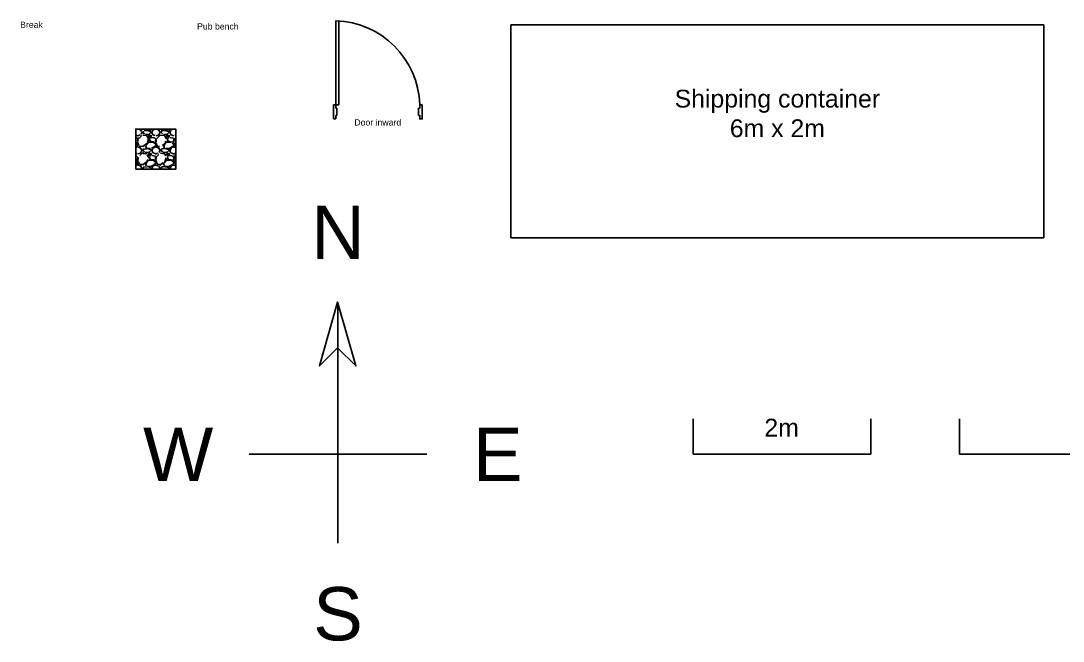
# Model space of a CAD drawing. Header units: metres. Extents: x -2.8 to 19.1, y -6.5 to 7.4.
# Drawn here: x -1.52 to 10.22, y -6.54 to 0.44 of the extents above; entities that cross this region are included whole.
import ezdxf

# ---------------------------------------------------------------- set-up
doc = ezdxf.new("R2010")
doc.units = ezdxf.units.M
for name, color, linetype, lineweight, true_color in [('Buildings', 6, 'Continuous', 25, 0xff00ff), ('Furniture', 136, 'Continuous', 25, 0x008080), ('Legend', 40, 'Continuous', 25, 0xffbb00), ('Structures', 136, 'Continuous', 25, 0x008080)]:
    doc.layers.add(name, color=color, linetype=linetype, lineweight=lineweight, true_color=true_color)
doc.styles.add('textstyle12', font='')
doc.styles.add('textstyle17', font='')
doc.styles.add('textstyle18', font='')
doc.styles.add('textstyle19', font='')
doc.styles.add('textstyle20', font='')
doc.styles.add('textstyle21', font='')
doc.styles.add('textstyle29', font='')
doc.styles.add('textstyle30', font='')
doc.styles.add('textstyle33', font='')
doc.styles.get('textstyle12').set_extended_font_data('Arial')
doc.styles.get('textstyle17').set_extended_font_data('Arial')
doc.styles.get('textstyle18').set_extended_font_data('Arial')
doc.styles.get('textstyle19').set_extended_font_data('Arial')
doc.styles.get('textstyle20').set_extended_font_data('Arial')
doc.styles.get('textstyle21').set_extended_font_data('Arial')
doc.styles.get('textstyle29').set_extended_font_data('Arial')
doc.styles.get('textstyle30').set_extended_font_data('Arial')
doc.styles.get('textstyle33').set_extended_font_data('Arial')

# ---------------------------------------------------------------- blocks, each defined once
blk = doc.blocks.new('Buildings - Door inward')
at = {"layer": 'Buildings'}
for p, q in [((0.028, 0.16), (0.028, 1.104)), ((0.06, 0.16), (0.06, 1.103)), ((0, 0.16), (0, 0)), ((0.028, 0.16), (0, 0.16)), ((0.028, 0.12), (0.028, 0.16)), ((0.04, 0.12), (0.028, 0.12)), ((0.04, 0.04), (0.04, 0.12)), ((0.028, 0), (0.028, 0.04)), ((0.028, 0.04), (0.04, 0.04)), ((0, 0), (0.028, 0))]:
    blk.add_line(p, q, dxfattribs=at)
blk.add_lwpolyline([(0.028, 0.16), (0.06, 0.16)], dxfattribs=at)
blk.add_lwpolyline([(1, 0.16), (1, 0), (0.972, 0), (0.972, 0.04), (0.96, 0.04), (0.96, 0.12), (0.972, 0.12), (0.972, 0.16)], close=True, dxfattribs=at)
blk.add_arc((-0.001, 0.131), 0.974, 1.7273, 88.2727, dxfattribs=at)
blk = doc.blocks.new('Legend')
at = {"layer": 'Legend'}
for p, q in [((4, 0.4), (4, 0)), ((6, 0.4), (6, 0)), ((7, 0.4), (7, 0)), ((-1, 0), (1, 0)), ((4, 0), (6, 0)), ((7, 0), (17, 0))]:
    blk.add_line(p, q, dxfattribs=at)
for points in [[(-0.004, 1.2), (0.202, 0.994), (0, 1.7), (-0.004, 1.713), (-0.209, 0.994), (-0.004, 1.2)], [(0, -1), (0, 1.7)]]:
    blk.add_lwpolyline(points, dxfattribs=at)
for s, insert, char_height, attachment_point, style in [('N', (0, 2.5), 0.6, 5, 'textstyle18'), ('2m', (4.996, 0.4), 0.2, 2, 'textstyle17'), ('W', (-1.8, 0), 0.6, 5, 'textstyle19'), ('E', (1.8, 0), 0.6, 5, 'textstyle20'), ('S', (0, -1.8), 0.6, 5, 'textstyle21')]:
    blk.add_mtext(s, dxfattribs=dict(at, insert=insert, char_height=char_height, attachment_point=attachment_point, style=style))
blk = doc.blocks.new('Buildings - Shipping container')
at = {"layer": 'Buildings'}
for p, q in [((6, 2.4), (0, 2.4)), ((0, 2.4), (0, 0)), ((6, 0), (6, 2.4)), ((0, 0), (6, 0))]:
    blk.add_line(p, q, dxfattribs=at)
at = {"layer": 'Buildings', "color": 30, "true_color": 0xff7f00, "insert": (3, 1.4), "char_height": 0.2, "attachment_point": 5, "style": 'textstyle12'}
blk.add_mtext('Shipping container\\P6m x 2m', dxfattribs=at)
blk = doc.blocks.new('Structure - Gabion pillar')
at = {"layer": 'Structures'}
h = blk.add_hatch(dxfattribs=at)
h.set_pattern_fill('GRAVEL', color=256, scale=0.008, style=0, pattern_type=0)
h.set_pattern_definition([(228.0128, (0.146304, 0.2032), (-1.6256014, -1.82880225), [0.027338, -2.70644]), (184.9697, (0.128016, 0.18288), (2.43840394, 0.20319857), [0.0469124, -4.64432]), (132.5104, (0.08128, 0.178816), (2.03199852, -2.23520218), [0.033079, -3.274776]), (267.2737, (0.002032, 0.128016), (0.20319912, 4.0639987), [0.04272, -4.229312]), (292.8337, (0, 0.085344), (-1.01600288, 2.43840139), [0.041891, -4.147184]), (357.2737, (0.016256, 0.046736), (-4.0639987, 0.20319912), [0.04272, -4.229312]), (37.6942, (0.058928, 0.044704), (-2.64160167, -2.03199819), [0.0564955, -5.593048]), (72.2553, (0.103632, 0.079248), (1.42240285, 4.4704013), [0.0533376, -5.280424]), (121.4296, (0.119888, 0.130048), (-1.62560042, 2.6415969), [0.042865, -4.24364]), (175.2364, (0.097536, 0.166624), (2.23519824, -0.2031981), [0.048937, -2.397912]), (222.3974, (0.048768, 0.170688), (-2.43840007, -2.23519709), [0.063286, -6.265344]), (138.814, (0.2032, 0.125984), (-1.4223991, 1.2191981), [0.0216, -2.138448]), (171.4692, (0.186944, 0.140208), (2.64159597, -0.40640102), [0.041095, -4.068368]), (225, (0.1463, 0.1463), (0, -0.2032), [0.028737, -0.25863]), (203.1986, (0.13208, 0.170688), (1.0160034, 0.4064018), [0.015475, -1.532048]), (291.801, (0.117856, 0.164592), (-0.2032001, 0.6096004), [0.021885, -1.072384]), (30.964, (0.125984, 0.144272), (0.6095994, 0.4064003), [0.035546, -1.149304]), (161.565, (0.156464, 0.16256), (0.4064, -0.2032), [0.025703, -0.616872]), (16.3895, (0, 0.164592), (2.03200112, 0.60959873), [0.036007, -3.564704]), (70.3462, (0.034544, 0.174752), (-0.81279774, -2.23519684), [0.030208, -2.990576]), (293.1986, (0.156464, 0.2032), (-0.4064018, 1.0160034), [0.03095, -1.516576]), (343.6105, (0.168656, 0.174752), (-2.03200112, 0.60959873), [0.036007, -3.564704]), (339.444, (0, 0.038608), (-1.0160013, 0.4063995), [0.034723, -1.701416]), (294.775, (0.032512, 0.026416), (-1.01599763, 2.23519896), [0.029094, -2.880288]), (66.8014, (0.158496, 0), (0.4064018, 1.0160034), [0.03095, -1.516576]), (17.354, (0.170688, 0.028448), (-2.64160014, -0.81279877), [0.034063, -3.372192]), (69.444, (0.058928, 0), (-0.4063995, -1.0160013), [0.017361, -1.718784]), (101.31, (0.146304, 0), (-0.203199, 0.8127974), [0.01036, -1.02576]), (165.964, (0.14427, 0.01016), (0.6096004, -0.2031996), [0.04189, -0.795924]), (186.009, (0.103632, 0.02032), (2.031997, 0.20319953), [0.038821, -3.843312]), (303.69, (0.125984, 0.125984), (-0.2032, 0.4063996), [0.029306, -0.703342]), (353.1572, (0.14224, 0.1016), (3.45440143, -0.40640182), [0.0511646, -5.06528]), (60.9454, (0.19304, 0.095504), (-0.8127981, -1.4223966), [0.02092, -2.071152]), (90, (0.2032, 0.1138), (-0.2032, 0.2032), [0.01219, -0.19101]), (120.2564, (0.099568, 0.026416), (0.8127983, -1.4223993), [0.028229, -2.794712]), (48.013, (0.085344, 0.0508), (1.6256014, 1.82880225), [0.054675, -2.679104]), (0, (0.12192, 0.09144), (0.2032, 0.2032), [0.05283, -0.15037]), (325.3048, (0.174752, 0.09144), (-2.03199648, 1.42240014), [0.032129, -3.180744]), (254.0546, (0.201168, 0.073152), (-0.2032005, -0.812802), [0.029586, -1.449736]), (207.646, (0.19304, 0.044704), (-3.86079864, -2.03200128), [0.0481716, -4.769]), (175.426, (0.150368, 0.022352), (-2.64160061, 0.20319902), [0.050962, -5.045264]), (175.426, (0.150368, 0.022352), (-2.64160061, 0.20319902), [0.050962, -5.045264])])
h.paths.add_polyline_path([(-0.225, -0.225), (0.225, -0.225), (0.225, 0.225), (-0.225, 0.225)], flags=0)
at = {"layer": 'Structures', "flags": 128}
blk.add_lwpolyline([(-0.225, -0.225), (0.225, -0.225), (0.225, 0.225), (-0.225, 0.225)], close=True, dxfattribs=at)

msp = doc.modelspace()

# ---------------------------------------------------------------- block references
at = {"layer": 'Buildings'}
msp.add_blockref('Buildings - Shipping container', (4, -2), dxfattribs=at)
at = {"layer": 'Furniture'}
msp.add_blockref('Buildings - Door inward', (2, -0.66), dxfattribs=at)
at = {"layer": 'Legend'}
msp.add_blockref('Legend', (2.052, -4.436), dxfattribs=at)
at = {"layer": 'Structures'}
msp.add_blockref('Structure - Gabion pillar', (0, -1), dxfattribs=at)

# ---------------------------------------------------------------- texts
at = {"layer": 'Furniture', "color": 30, "true_color": 0xff7f00, "char_height": 0.07, "attachment_point": 5}
for s, insert, style in [('Break', (-1.4, 0.4), 'textstyle30'), ('Pub bench', (0.699, 0.381), 'textstyle29'), ('Door inward', (2.5, -0.7), 'textstyle33')]:
    msp.add_mtext(s, dxfattribs=dict(at, insert=insert, style=style))

doc.saveas('drawing.dxf')
